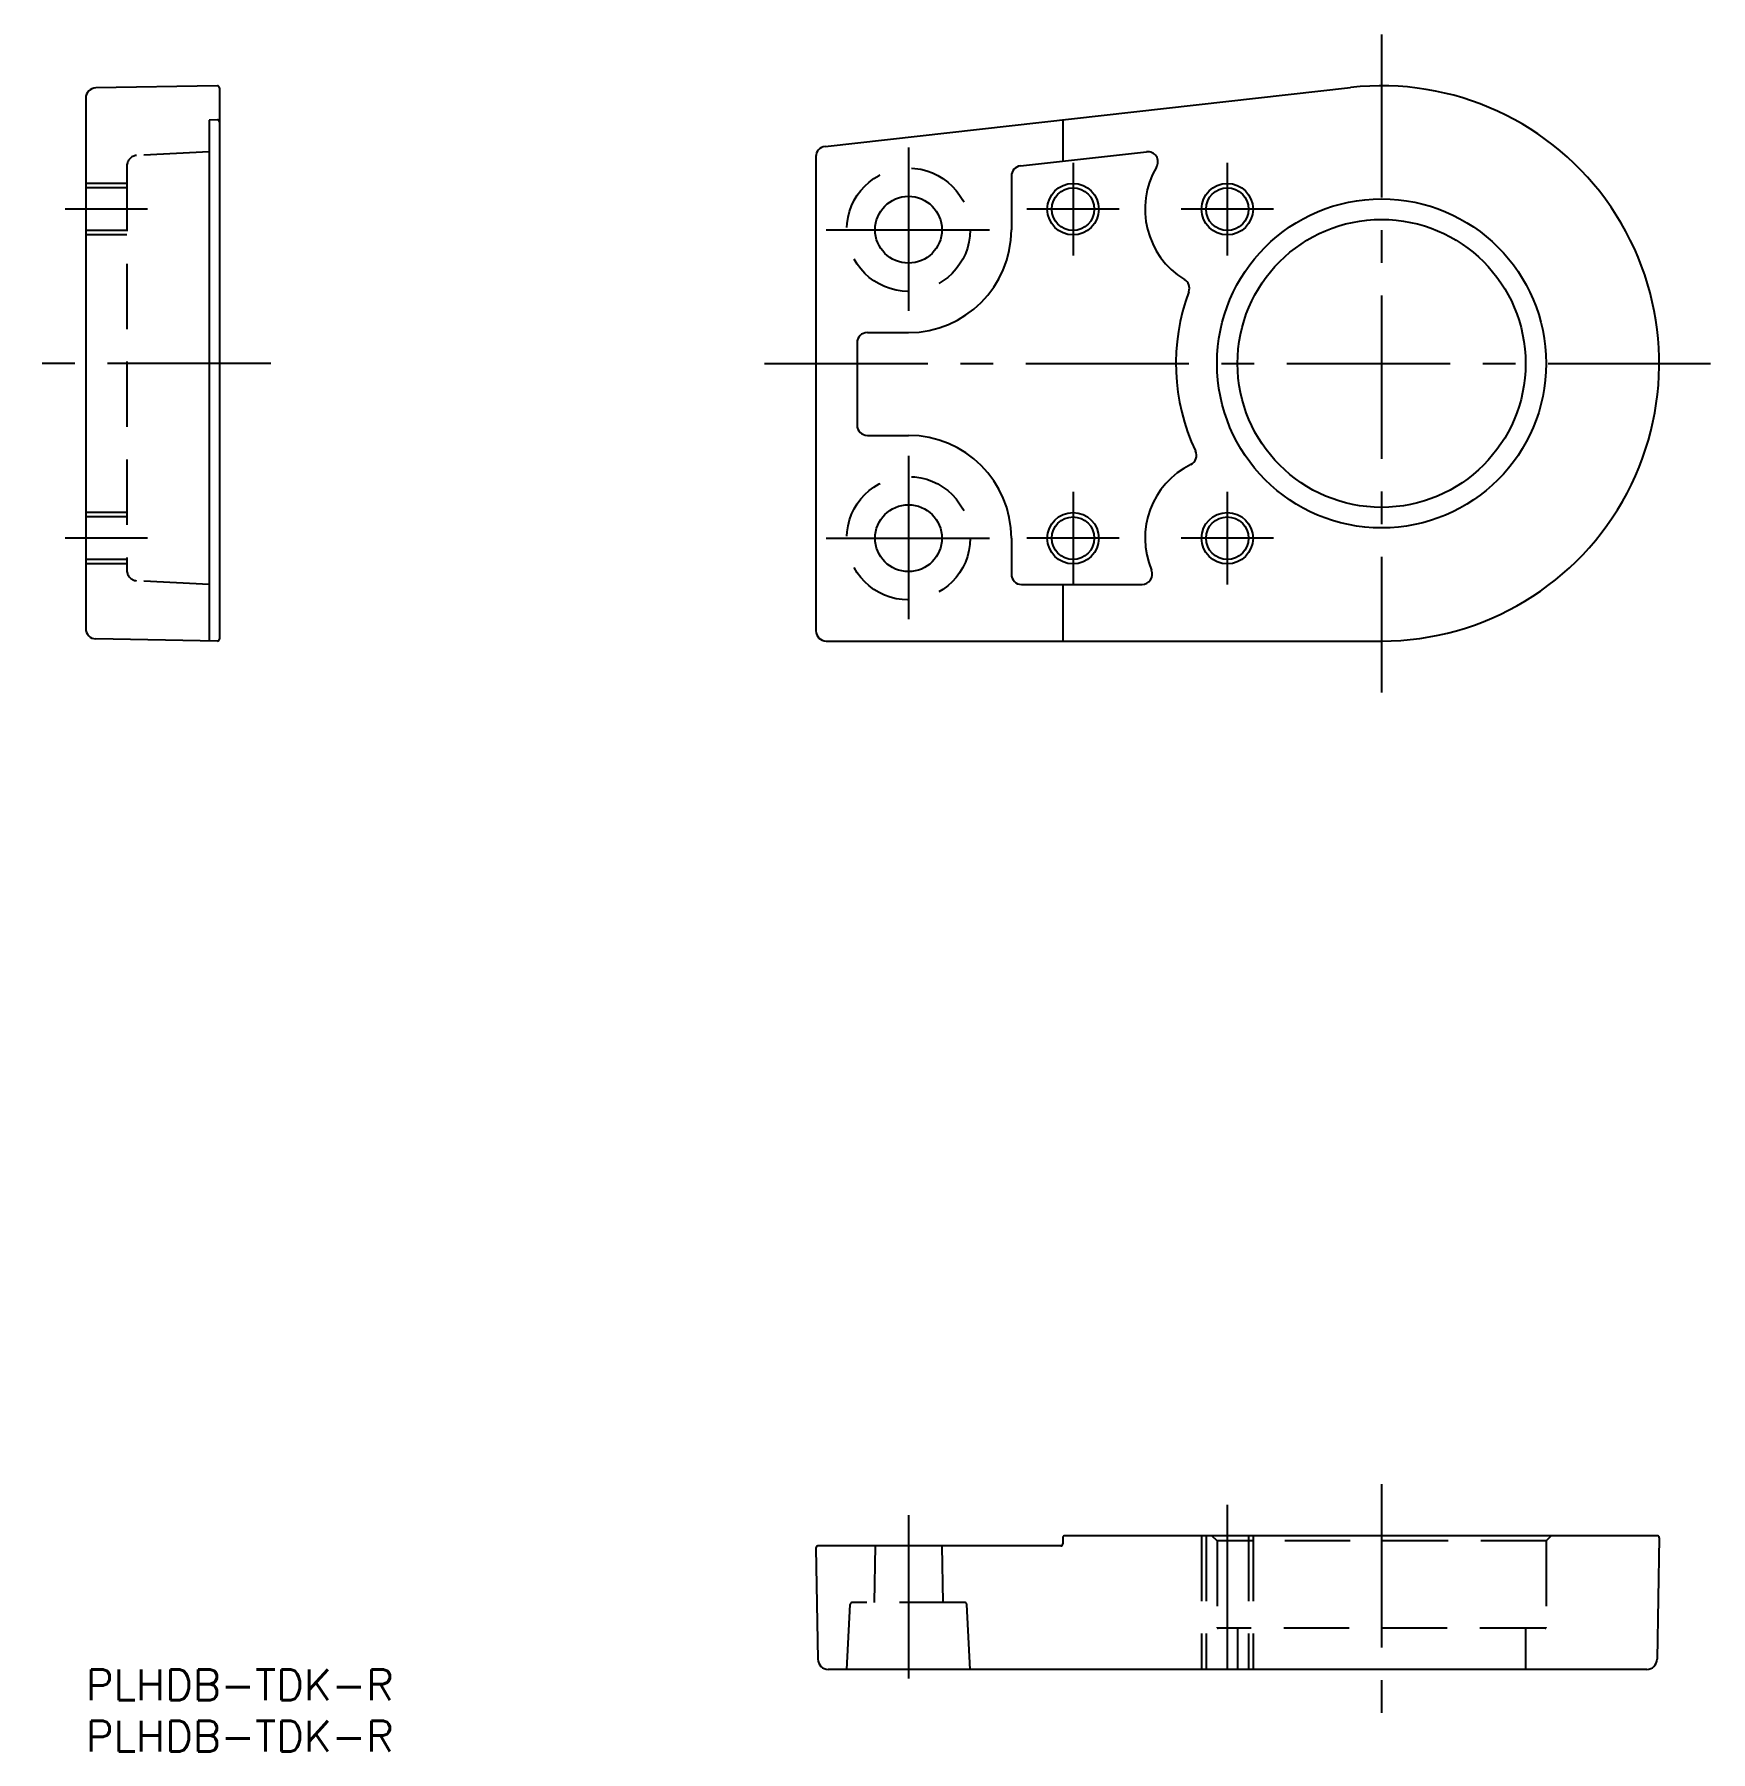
# Model space of a CAD drawing. Extents: x -5 to 158, y -8 to 159.
import ezdxf

# ---------------------------------------------------------------- set-up
doc = ezdxf.new("R2010")
doc.units = 0
doc.header["$LTSCALE"] = 0.5
doc.linetypes.add('CENTER', pattern=[50.8, 31.75, -6.35, 6.35, -6.35])
doc.linetypes.add('DASHED', pattern=[19.05, 12.7, -6.35])
for name, color, linetype in [('MSM_CENTER', 1, 'CENTER'), ('MSM_CONTINUOUS', 7, 'CONTINUOUS'), ('MSM_DASHED', 4, 'DASHED'), ('MSM_NARROW', 5, 'CONTINUOUS'), ('MSM_PART_NUMBER', 7, 'CONTINUOUS')]:
    doc.layers.add(name, color=color, linetype=linetype)
doc.styles.get("Standard").update_dxf_attribs({"font": 'txt.shx', "height": 3, "bigfont": 'bigfont.shx'})

msp = doc.modelspace()

# ---------------------------------------------------------------- linework, layer by layer
at = {"layer": 'MSM_CENTER'}
for p, q in [((126, 159), (126, 95)), ((80, 148), (80, 132)), ((96, 146.5), (96, 137.5)), ((111, 146.5), (111, 137.5)), ((6, 142), (-2, 142)), ((100.5, 142), (91.5, 142)), ((115.5, 142), (106.5, 142)), ((72, 140), (88, 140)), ((18, 127), (-5, 127)), ((66, 127), (158, 127)), ((80, 118), (80, 102)), ((96, 114.5), (96, 105.5)), ((111, 114.5), (111, 105.5)), ((6, 110), (-2, 110)), ((72, 110), (88, 110)), ((100.5, 110), (91.5, 110)), ((115.5, 110), (106.5, 110)), ((126, 18), (126, -5)), ((111, 16), (111, -3)), ((80, 15), (80, -3))]:
    msp.add_line(p, q, dxfattribs=at)
at = {"layer": 'MSM_CONTINUOUS'}
for p, q in [((12.8, 154), (0.98, 153.79)), ((13, 153.8), (13, 100.2)), ((71.89, 148.1), (122.99, 153.83)), ((0, 152.79), (0, 101.21)), ((12.8, 150.69), (12, 150.67)), ((12, 150.67), (12, 100.02)), ((95, 150.69), (95, 146.67)), ((71, 147.11), (71, 101)), ((90.89, 146.21), (103.15, 147.58)), ((90, 145.21), (90, 140)), ((75, 129), (75, 121)), ((76, 130), (80, 130)), ((76, 120), (80, 120)), ((90, 110), (90, 106.5)), ((91, 105.5), (102.71, 105.5)), ((95, 105.5), (95, 100)), ((12.8, 100), (0.98, 100.21)), ((72, 100), (126, 100)), ((71, 11.8), (71.19, 0.98)), ((94.8, 12), (71.2, 12)), ((95, 12.8), (95, 12.2)), ((152.8, 13), (95.2, 13)), ((153, 12.8), (152.79, 0.98)), ((151.79, 0), (72.19, 0))]:
    msp.add_line(p, q, dxfattribs=at)
for centre, radius in [((96, 142), 2.07), ((111, 142), 2.07), ((80, 140), 3.25), ((126, 127), 16), ((126, 127), 14), ((80, 110), 3.25), ((96, 110), 2.07), ((111, 110), 2.07)]:
    msp.add_circle(centre, radius, dxfattribs=at)
for centre, radius, start, end in [((1, 152.79), 1, 91, 180), ((12.8, 153.8), 0.2, 0, 91), ((126, 127), 27, 270, 96.4001), ((12.8, 150.49), 0.2, 0, 91), ((72, 147.11), 1, 96.4001, 180), ((103.26, 146.59), 1, 329.3595, 96.4001), ((91, 145.21), 1, 96.4001, 180), ((111, 142), 8, 149.3595, 238.633), ((80, 140), 10, 270, 0), ((126, 127), 20, 159.6136, 205.1928), ((106.32, 134.32), 1, 339.6136, 58.633), ((76, 129), 1, 90, 180), ((76, 121), 1, 180, 270), ((80, 110), 10, 0, 90), ((111, 110), 8, 116.4055, 202.8854), ((107, 118.06), 1, 296.4055, 25.1928), ((102.71, 106.5), 1, 270, 22.8854), ((91, 106.5), 1, 180, 270), ((1, 101.21), 1, 180, 269), ((12.8, 100.2), 0.2, 269, 0), ((72, 101), 1, 180, 270), ((71.2, 11.8), 0.2, 90, 181), ((94.8, 12.2), 0.2, 270, 0), ((95.2, 12.8), 0.2, 90, 180), ((152.8, 12.8), 0.2, 359, 90), ((72.19, 1), 1, 181, 270), ((151.79, 1), 1, 270, 359)]:
    msp.add_arc(centre, radius, start, end, dxfattribs=at)
at = {"layer": 'MSM_DASHED'}
for p, q in [((12, 147.59), (4.95, 147.22)), ((4, 146.22), (4, 106.87)), ((4, 144.5), (0, 144.5)), ((4, 144.07), (0, 144.07)), ((4, 139.93), (0, 139.93)), ((4, 139.5), (0, 139.5)), ((4, 112.5), (0, 112.5)), ((4, 112.07), (0, 112.07)), ((4, 107.93), (0, 107.93)), ((4, 107.5), (0, 107.5)), ((12, 105.5), (4.95, 105.87)), ((76.75, 12), (76.65, 6.5)), ((83.25, 12), (83.35, 6.5)), ((108.5, 13), (108.5, 0)), ((108.93, 13), (108.93, 0)), ((110, 12.5), (109.5, 13)), ((110, 12.5), (110, 4.1)), ((142, 12.5), (110, 12.5)), ((113.07, 13), (113.07, 0)), ((113.5, 13), (113.5, 0)), ((142, 12.5), (142.5, 13)), ((142, 12.5), (142, 4.1)), ((74, 0), (74.33, 6.31)), ((85.47, 6.5), (74.53, 6.5)), ((86, 0), (85.67, 6.31)), ((141.9, 4), (110.1, 4)), ((112, 4), (112, 0)), ((140, 4), (140, 0))]:
    msp.add_line(p, q, dxfattribs=at)
for centre in [(80, 140), (80, 110)]:
    msp.add_circle(centre, 6, dxfattribs=at)
for centre, radius, start, end in [((5, 146.22), 1, 93, 180), ((5, 106.87), 1, 180, 267), ((74.53, 6.3), 0.2, 90, 177), ((85.47, 6.3), 0.2, 3, 90), ((110.1, 4.1), 0.1, 180, 270), ((141.9, 4.1), 0.1, 270, 0), ((141.9, 4.1), 0.1, 270, 0)]:
    msp.add_arc(centre, radius, start, end, dxfattribs=at)
at = {"layer": 'MSM_NARROW'}
for centre in [(96, 142), (111, 142), (96, 110), (111, 110)]:
    msp.add_circle(centre, 2.5, dxfattribs=at)

# ---------------------------------------------------------------- texts
at = {"layer": 'MSM_PART_NUMBER'}
for p in [(0, -3), (0, -8)]:
    msp.add_text('PLHDB-TDK-R', height=3, dxfattribs=at).set_placement(p)

doc.saveas('drawing.dxf')
